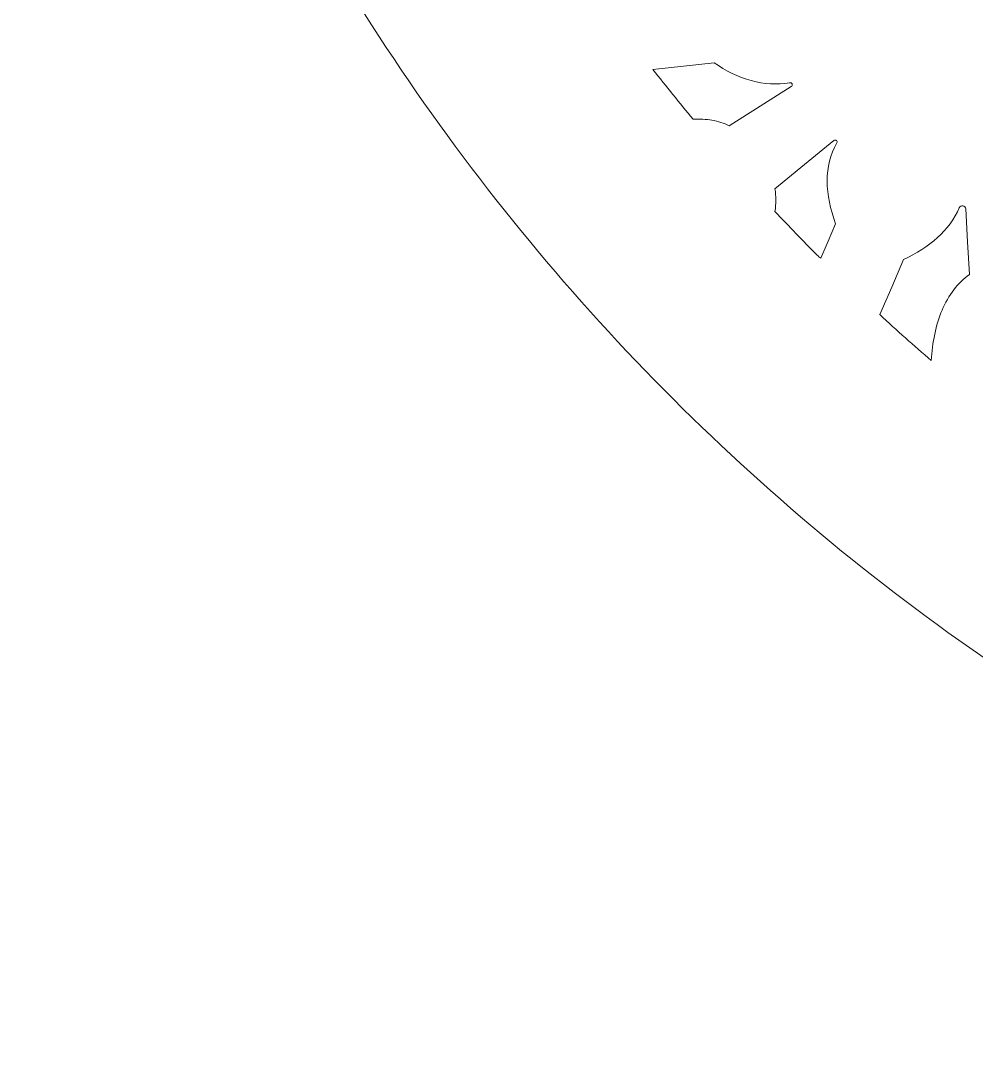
# Model space of a CAD drawing. Header units: inches. Extents: x -15.8 to -7.5, y -7.5 to 2.5.
# Drawn here: x -15.822 to -14.04, y -7.5 to -5.578 of the extents above; entities that cross this region are included whole.
import ezdxf

# ---------------------------------------------------------------- set-up
doc = ezdxf.new("R2010")
doc.units = ezdxf.units.IN
doc.header["$MEASUREMENT"] = 0
doc.layers.add('_U+0421_U+043B_U+043E_U+0439 1', color=7, linetype='Continuous')

# ---------------------------------------------------------------- blocks, each defined once
blk = doc.blocks.new('block 2')
at = {"layer": '_U+0421_U+043B_U+043E_U+0439 1', "lineweight": 0}
for points, knots in [([(-10.8417, 0.7231), (-10.8402, 0.7214), (-10.8393, 0.7204), (-10.8381, 0.7197), (-10.837, 0.719), (-10.8357, 0.7186), (-10.8334, 0.7181), (-10.427, 0.6354), (-10.042, 0.4934), (-9.688, 0.3016), (-9.3339, 0.1097), (-9.0108, -0.132), (-8.7281, -0.4144), (-8.3521, -0.79), (-8.0478, -1.2373), (-7.8376, -1.7338), (-7.6274, -2.2304), (-7.5112, -2.7764), (-7.5112, -3.3494), (-7.5112, -3.9225), (-7.6274, -4.4684), (-7.8376, -4.965), (-8.0478, -5.4616), (-8.3521, -5.9088), (-8.7281, -6.2844), (-9.1041, -6.6601), (-9.5519, -6.964), (-10.049, -7.1739), (-10.5461, -7.3839), (-11.0927, -7.5), (-11.6664, -7.5), (-12.2404, -7.5), (-12.7871, -7.3839), (-13.2843, -7.1739), (-13.7815, -6.964), (-14.2292, -6.6601), (-14.6052, -6.2844), (-14.981, -5.9088), (-15.2852, -5.4616), (-15.4955, -4.965), (-15.7058, -4.4684), (-15.8221, -3.9225), (-15.8221, -3.3494), (-15.8221, -2.7764), (-15.7058, -2.2304), (-15.4955, -1.7338), (-15.2852, -1.2373), (-14.981, -0.79), (-14.6052, -0.4144), (-14.321, -0.1305), (-13.9958, 0.1126), (-13.6393, 0.305), (-13.2828, 0.4974), (-12.895, 0.6392), (-12.4853, 0.7209), (-12.4853, 0.7209), (-12.4853, 0.7312), (-12.4853, 0.7312), (-12.4853, 0.7312), (-12.4853, 0.7415), (-12.4853, 0.7415), (-12.4853, 0.7415), (-12.4853, 0.9731), (-12.4853, 0.9731), (-12.4853, 0.9731), (-12.4853, 1.2047), (-12.4853, 1.2047), (-12.4853, 1.243), (-12.4678, 1.2785), (-12.4382, 1.3077), (-12.4086, 1.3369), (-12.3668, 1.3598), (-12.3182, 1.3728), (-12.3135, 1.374), (-12.3102, 1.3773), (-12.3086, 1.3813), (-12.3071, 1.3854), (-12.3072, 1.3901), (-12.3096, 1.3943), (-12.3405, 1.4482), (-12.3647, 1.5065), (-12.3812, 1.5679), (-12.3977, 1.6294), (-12.4065, 1.694), (-12.4065, 1.7607), (-12.4065, 1.8627), (-12.3859, 1.9599), (-12.3485, 2.0484), (-12.3111, 2.1369), (-12.2569, 2.2166), (-12.1899, 2.2836), (-12.1228, 2.3503), (-12.0431, 2.4044), (-11.9546, 2.4418), (-11.8661, 2.4793), (-11.7688, 2.5), (-11.6664, 2.5), (-11.5643, 2.5), (-11.467, 2.4793), (-11.3785, 2.4418), (-11.2899, 2.4044), (-11.2103, 2.3503), (-11.1435, 2.2836), (-11.0764, 2.2166), (-11.0221, 2.1369), (-10.9846, 2.0484), (-10.947, 1.9599), (-10.9263, 1.8627), (-10.9263, 1.7607), (-10.9263, 1.696), (-10.9345, 1.6333), (-10.9502, 1.5735), (-10.9658, 1.5137), (-10.9887, 1.4569), (-11.0181, 1.4041), (-11.0218, 1.3974), (-11.0219, 1.3898), (-11.0191, 1.3834), (-11.0164, 1.377), (-11.0108, 1.3717), (-11.0035, 1.3695), (-10.9576, 1.3555), (-10.9186, 1.3327), (-10.8911, 1.3042), (-10.8636, 1.2757), (-10.8475, 1.2415), (-10.8475, 1.2047), (-10.8475, 1.2047), (-10.8475, 0.9731), (-10.8475, 0.9731), (-10.8475, 0.9731), (-10.8475, 0.7415), (-10.8475, 0.7415), (-10.8475, 0.7415), (-10.8469, 0.7379), (-10.8458, 0.7338), (-10.8448, 0.7297), (-10.8433, 0.7251), (-10.8417, 0.7231)], [0, 0, 0, 0, 1, 1, 1, 2, 2, 2, 3, 3, 3, 4, 4, 4, 5, 5, 5, 6, 6, 6, 7, 7, 7, 8, 8, 8, 9, 9, 9, 10, 10, 10, 11, 11, 11, 12, 12, 12, 13, 13, 13, 14, 14, 14, 15, 15, 15, 16, 16, 16, 17, 17, 17, 18, 18, 18, 19, 19, 19, 20, 20, 20, 21, 21, 21, 22, 22, 22, 23, 23, 23, 24, 24, 24, 25, 25, 25, 26, 26, 26, 27, 27, 27, 28, 28, 28, 29, 29, 29, 30, 30, 30, 31, 31, 31, 32, 32, 32, 33, 33, 33, 34, 34, 34, 35, 35, 35, 36, 36, 36, 37, 37, 37, 38, 38, 38, 39, 39, 39, 40, 40, 40, 41, 41, 41, 42, 42, 42, 43, 43, 43, 44, 44, 44, 45, 45, 45, 46, 46, 46, 46]), ([(-14.5678, -5.7626), (-14.5558, -5.7618), (-14.544, -5.7624), (-14.5327, -5.7643), (-14.5213, -5.7663), (-14.5105, -5.7697), (-14.5004, -5.7746), (-14.5004, -5.7746), (-14.4427, -5.7381), (-14.4427, -5.7381), (-14.4427, -5.7381), (-14.3849, -5.7016), (-14.3849, -5.7016), (-14.383, -5.7004), (-14.3826, -5.6984), (-14.3833, -5.6967), (-14.3839, -5.6951), (-14.3856, -5.6939), (-14.3878, -5.6943), (-14.4109, -5.6986), (-14.4354, -5.697), (-14.4595, -5.6904), (-14.4836, -5.6838), (-14.5073, -5.6722), (-14.5287, -5.6569), (-14.5287, -5.6569), (-14.5857, -5.6634), (-14.5857, -5.6634), (-14.5857, -5.6634), (-14.6427, -5.6699), (-14.6427, -5.6699), (-14.6305, -5.6853), (-14.6181, -5.7008), (-14.6056, -5.7163), (-14.5932, -5.7317), (-14.5805, -5.7472), (-14.5678, -5.7626), (-14.5678, -5.7626), (-14.5678, -5.7626), (-14.5678, -5.7626), (-14.5678, -5.7626), (-14.5678, -5.7626), (-14.5678, -5.7626)], [0, 0, 0, 0, 1, 1, 1, 2, 2, 2, 3, 3, 3, 4, 4, 4, 5, 5, 5, 6, 6, 6, 7, 7, 7, 8, 8, 8, 9, 9, 9, 10, 10, 10, 11, 11, 11, 12, 12, 12, 13, 13, 13, 14, 14, 14, 14]), ([(-14.3299, -6.0219), (-14.3299, -6.0219), (-14.3161, -5.9899), (-14.3161, -5.9899), (-14.3161, -5.9899), (-14.3022, -5.9579), (-14.3022, -5.9579), (-14.3121, -5.9302), (-14.3178, -5.9032), (-14.3179, -5.8778), (-14.318, -5.8523), (-14.3125, -5.8284), (-14.2999, -5.8067), (-14.2989, -5.805), (-14.2995, -5.8032), (-14.3008, -5.8021), (-14.302, -5.8011), (-14.3039, -5.8008), (-14.3055, -5.8021), (-14.3055, -5.8021), (-14.3603, -5.8472), (-14.3603, -5.8472), (-14.3603, -5.8472), (-14.4152, -5.8923), (-14.4152, -5.8923), (-14.4141, -5.8993), (-14.4135, -5.9064), (-14.4135, -5.9134), (-14.4135, -5.9205), (-14.4141, -5.9275), (-14.4152, -5.9346), (-14.4021, -5.9484), (-14.3891, -5.9621), (-14.376, -5.9757), (-14.3629, -5.9892), (-14.3497, -6.0027), (-14.3364, -6.0159), (-14.3354, -6.017), (-14.3343, -6.018), (-14.3332, -6.0189), (-14.3321, -6.0199), (-14.331, -6.0208), (-14.3299, -6.0219), (-14.3299, -6.0219), (-14.3299, -6.0219), (-14.3299, -6.0219), (-14.3299, -6.0219), (-14.3299, -6.0219), (-14.3299, -6.0219)], [0, 0, 0, 0, 1, 1, 1, 2, 2, 2, 3, 3, 3, 4, 4, 4, 5, 5, 5, 6, 6, 6, 7, 7, 7, 8, 8, 8, 9, 9, 9, 10, 10, 10, 11, 11, 11, 12, 12, 12, 13, 13, 13, 14, 14, 14, 15, 15, 15, 16, 16, 16, 16]), ([(-14.1236, -6.2128), (-14.1219, -6.1789), (-14.1153, -6.1465), (-14.1035, -6.1187), (-14.0917, -6.0909), (-14.0747, -6.0677), (-14.0524, -6.0523), (-14.0524, -6.0523), (-14.0559, -5.9911), (-14.0559, -5.9911), (-14.0559, -5.9911), (-14.0593, -5.9299), (-14.0593, -5.9299), (-14.0595, -5.9265), (-14.0619, -5.9244), (-14.0646, -5.9239), (-14.0672, -5.9234), (-14.0702, -5.9245), (-14.0715, -5.9276), (-14.0803, -5.9486), (-14.0945, -5.9673), (-14.1123, -5.9834), (-14.1301, -5.9996), (-14.1516, -6.0132), (-14.1752, -6.0241), (-14.1752, -6.0241), (-14.1974, -6.0756), (-14.1974, -6.0756), (-14.1974, -6.0756), (-14.2197, -6.1271), (-14.2197, -6.1271), (-14.2039, -6.1418), (-14.1881, -6.1562), (-14.172, -6.1704), (-14.156, -6.1846), (-14.1399, -6.1987), (-14.1236, -6.2128), (-14.1236, -6.2128), (-14.1236, -6.2128), (-14.1236, -6.2128), (-14.1236, -6.2128), (-14.1236, -6.2128), (-14.1236, -6.2128)], [0, 0, 0, 0, 1, 1, 1, 2, 2, 2, 3, 3, 3, 4, 4, 4, 5, 5, 5, 6, 6, 6, 7, 7, 7, 8, 8, 8, 9, 9, 9, 10, 10, 10, 11, 11, 11, 12, 12, 12, 13, 13, 13, 14, 14, 14, 14])]:
    blk.add_open_spline(points, degree=3, knots=knots, dxfattribs=at)

msp = doc.modelspace()

# ---------------------------------------------------------------- block references
at = {"layer": '_U+0421_U+043B_U+043E_U+0439 1'}
msp.add_blockref('block 2', (0, 0), dxfattribs=at)

doc.saveas('drawing.dxf')
